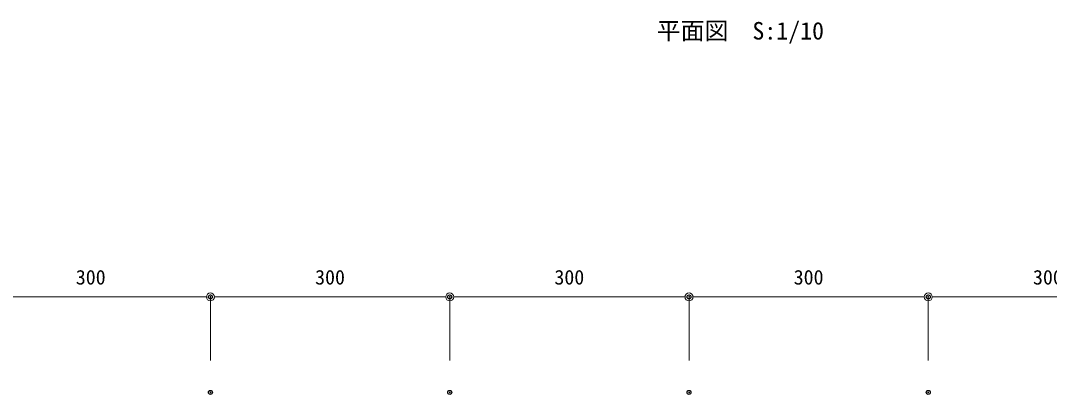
# Model space of a CAD drawing. Units: millimetres on the paper. Extents: x -420 to 420, y -297 to 297.
# Drawn here: x -226.9 to -97.9, y -54.1 to -7.2 of the extents above; entities that cross this region are included whole.
import ezdxf
from ezdxf.enums import TextEntityAlignment as Align

# ---------------------------------------------------------------- set-up
doc = ezdxf.new("R2010")
doc.units = ezdxf.units.MM
doc.header["$PDMODE"] = 32
doc.header["$PDSIZE"] = 0.5
for name, color, linetype, lineweight in [('0-0_0', 7, 'Continuous', 5), ('0-A_A-B03-文字_書込_小', 7, 'Continuous', 18), ('0-D_0-A12-寸法_目地', 5, 'Continuous', 18)]:
    doc.layers.add(name, color=color, linetype=linetype, lineweight=lineweight)
doc.layers.add('0-1_Defpoints', color=7, linetype='Continuous')
doc.styles.add('ＭＳ ゴシック', font='')
doc.styles.get('ＭＳ ゴシック').set_extended_font_data('MS Gothic')

# ---------------------------------------------------------------- blocks, each defined once
blk = doc.blocks.new('_Dot')
at = {"layer": '0-0_0'}
blk.add_line((-0.5, 0), (-1, 0), dxfattribs=at)
for radius in [0.5, 0.25]:
    blk.add_circle((0, 0), radius, dxfattribs=at)
blk = doc.blocks.new('D51')
at = {"layer": '0-1_Defpoints'}
for p in [(187.412, 255.172), (187.412, 243.198), (217.412, 243.201)]:
    blk.add_point(p, dxfattribs=at)
at = {"layer": '0-D_0-A12-寸法_目地'}
for p, q in [((187.412, 247.198), (187.412, 255.172)), ((216.412, 255.172), (188.412, 255.172)), ((217.412, 247.201), (217.412, 255.172))]:
    blk.add_line(p, q, dxfattribs=at)
at = {"layer": '0-D_0-A12-寸法_目地', "rotation": 180}
blk.add_blockref('_Dot', (187.412, 255.172), dxfattribs=at)
at = {"layer": '0-D_0-A12-寸法_目地'}
blk.add_blockref('_Dot', (217.412, 255.172), dxfattribs=at)
at = {"layer": '0-D_0-A12-寸法_目地', "color": 7, "style": 'ＭＳ ゴシック'}
blk.add_text('300', height=1.833, dxfattribs=at).set_placement((200.537, 256.173), align=Align.BOTTOM_LEFT)
blk = doc.blocks.new('D52')
at = {"layer": '0-1_Defpoints'}
for p in [(217.412, 255.172), (217.412, 243.198), (247.412, 243.201)]:
    blk.add_point(p, dxfattribs=at)
at = {"layer": '0-D_0-A12-寸法_目地'}
for p, q in [((217.412, 247.198), (217.412, 255.172)), ((246.412, 255.172), (218.412, 255.172)), ((247.412, 247.201), (247.412, 255.172))]:
    blk.add_line(p, q, dxfattribs=at)
at = {"layer": '0-D_0-A12-寸法_目地', "rotation": 180}
blk.add_blockref('_Dot', (217.412, 255.172), dxfattribs=at)
at = {"layer": '0-D_0-A12-寸法_目地'}
blk.add_blockref('_Dot', (247.412, 255.172), dxfattribs=at)
at = {"layer": '0-D_0-A12-寸法_目地', "color": 7, "style": 'ＭＳ ゴシック'}
blk.add_text('300', height=1.833, dxfattribs=at).set_placement((230.537, 256.173), align=Align.BOTTOM_LEFT)
blk = doc.blocks.new('D53')
at = {"layer": '0-1_Defpoints'}
for p in [(247.412, 255.172), (247.412, 243.198), (277.412, 243.201)]:
    blk.add_point(p, dxfattribs=at)
at = {"layer": '0-D_0-A12-寸法_目地'}
for p, q in [((247.412, 247.198), (247.412, 255.172)), ((276.412, 255.172), (248.412, 255.172)), ((277.412, 247.201), (277.412, 255.172))]:
    blk.add_line(p, q, dxfattribs=at)
at = {"layer": '0-D_0-A12-寸法_目地', "rotation": 180}
blk.add_blockref('_Dot', (247.412, 255.172), dxfattribs=at)
at = {"layer": '0-D_0-A12-寸法_目地'}
blk.add_blockref('_Dot', (277.412, 255.172), dxfattribs=at)
at = {"layer": '0-D_0-A12-寸法_目地', "color": 7, "style": 'ＭＳ ゴシック'}
blk.add_text('300', height=1.833, dxfattribs=at).set_placement((260.537, 256.173), align=Align.BOTTOM_LEFT)
blk = doc.blocks.new('D54')
at = {"layer": '0-1_Defpoints'}
for p in [(277.412, 255.172), (277.412, 243.198), (307.412, 243.201)]:
    blk.add_point(p, dxfattribs=at)
at = {"layer": '0-D_0-A12-寸法_目地'}
for p, q in [((277.412, 247.198), (277.412, 255.172)), ((306.412, 255.172), (278.412, 255.172)), ((307.412, 247.201), (307.412, 255.172))]:
    blk.add_line(p, q, dxfattribs=at)
at = {"layer": '0-D_0-A12-寸法_目地', "rotation": 180}
blk.add_blockref('_Dot', (277.412, 255.172), dxfattribs=at)
at = {"layer": '0-D_0-A12-寸法_目地'}
blk.add_blockref('_Dot', (307.412, 255.172), dxfattribs=at)
at = {"layer": '0-D_0-A12-寸法_目地', "color": 7, "style": 'ＭＳ ゴシック'}
blk.add_text('300', height=1.833, dxfattribs=at).set_placement((290.537, 256.173), align=Align.BOTTOM_LEFT)
blk = doc.blocks.new('D55')
at = {"layer": '0-1_Defpoints'}
for p in [(307.412, 255.172), (307.412, 243.198), (337.412, 243.201)]:
    blk.add_point(p, dxfattribs=at)
at = {"layer": '0-D_0-A12-寸法_目地'}
for p, q in [((307.412, 247.198), (307.412, 255.172)), ((336.412, 255.172), (308.412, 255.172)), ((337.412, 247.201), (337.412, 255.172))]:
    blk.add_line(p, q, dxfattribs=at)
at = {"layer": '0-D_0-A12-寸法_目地', "rotation": 180}
blk.add_blockref('_Dot', (307.412, 255.172), dxfattribs=at)
at = {"layer": '0-D_0-A12-寸法_目地'}
blk.add_blockref('_Dot', (337.412, 255.172), dxfattribs=at)
at = {"layer": '0-D_0-A12-寸法_目地', "color": 7, "style": 'ＭＳ ゴシック'}
blk.add_text('300', height=1.833, dxfattribs=at).set_placement((320.537, 256.173), align=Align.BOTTOM_LEFT)

msp = doc.modelspace()

# ---------------------------------------------------------------- block references
at = {"layer": '0-D_0-A12-寸法_目地'}
for name in ['D51', 'D52', 'D53', 'D54', 'D55']:
    msp.add_blockref(name, (-420.5, -297), dxfattribs=at)

# ---------------------------------------------------------------- texts
at = {"layer": '0-A_A-B03-文字_書込_小', "style": 'ＭＳ ゴシック'}
msp.add_text('平面図\u3000S:1/10', height=2.199, dxfattribs=at).set_placement((-147.137, -10.226), align=Align.BOTTOM_LEFT)

doc.saveas('drawing.dxf')
